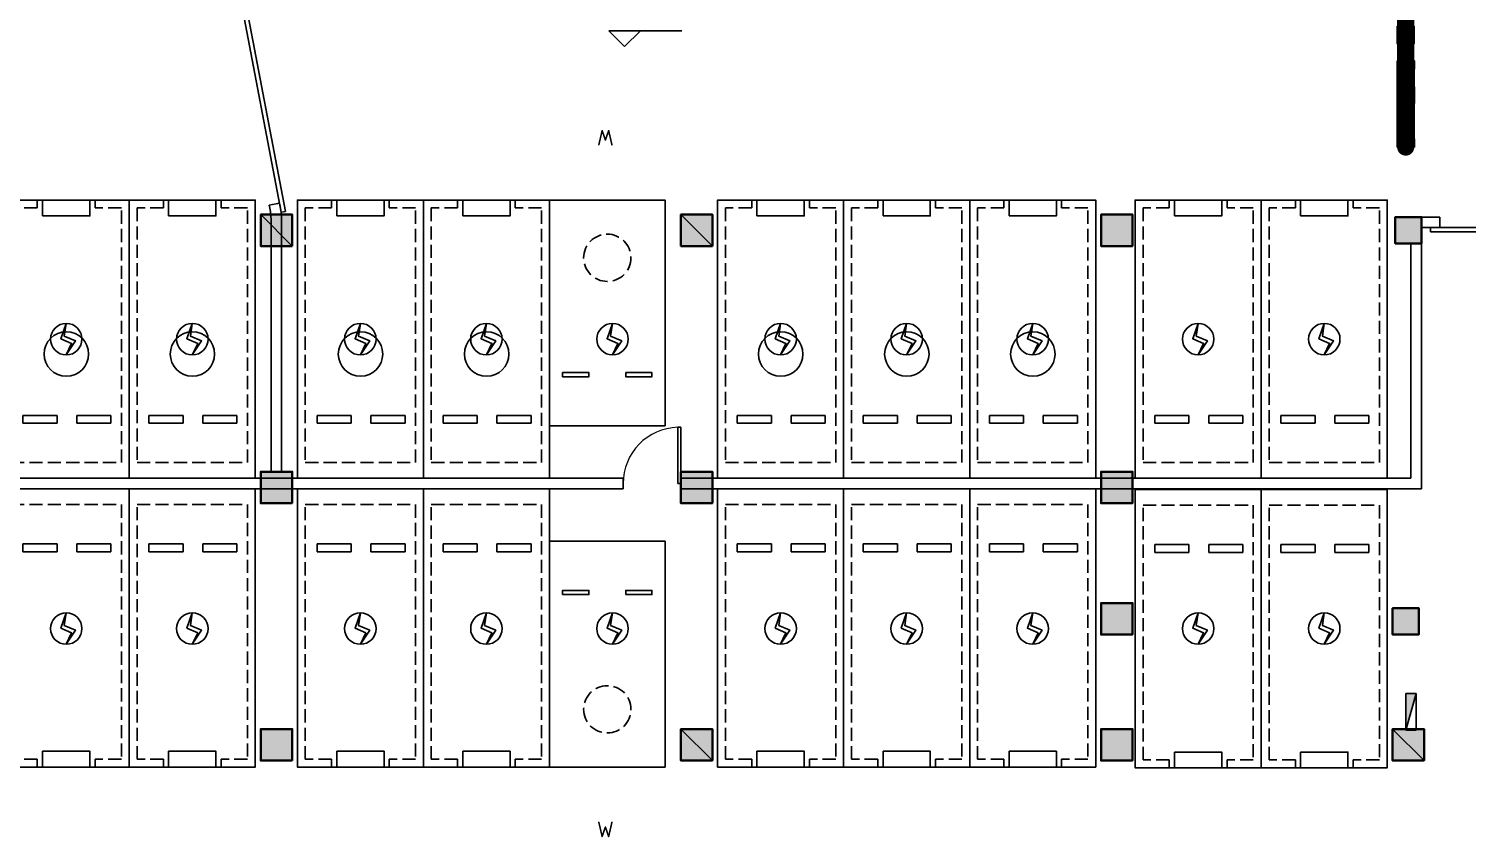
# Model space of a CAD drawing. Extents: x 512858 to 514372, y -232486 to -231710.
# Drawn here: x 512941.41 to 512968.79, y -232115.56 to -232100.16 of the extents above; entities that cross this region are included whole.
import ezdxf
from ezdxf.enums import TextEntityAlignment as Align

# ---------------------------------------------------------------- set-up
doc = ezdxf.new("R2010")
doc.units = 0
doc.header["$LTSCALE"] = 1000
for name, pattern in [('B1F_车位$0$__DASH', [0.35, 0.25, -0.1]), ('B1F_车位$0$DASH', [0.35, 0.25, -0.1]), ('DASH', [0.35, 0.25, -0.1]), ('新块$0$__DASH', [0.35, 0.25, -0.1]), ('新块$0$DASH', [0.35, 0.25, -0.1])]:
    doc.linetypes.add(name, pattern=pattern)
doc.layers.get('0').update_dxf_attribs({"color": 252})
for name, color, linetype in [('_0', 252, 'Continuous'), ('A-ANNO-HATC-PATT', 252, 'Continuous'), ('A-ANNO-LEVL', 252, 'Continuous'), ('A-COLU-CONC', 252, 'Continuous'), ('A-DOOR-FIRE', 252, 'Continuous'), ('A-WALL-BLOK', 252, 'Continuous'), ('AA-WALL', 252, 'Continuous'), ('AD-普通车位', 252, 'Continuous'), ('B1F_车位$0$A-PARK-W', 252, 'Continuous'), ('B1F_车位$0$AD-微型车位', 252, 'B1F_车位$0$DASH'), ('B1F_车位$0$P-减速带', 252, 'Continuous'), ('新块$0$A-PARK-D', 252, 'Continuous'), ('新块$0$AD-普通车位', 252, '新块$0$DASH')]:
    doc.layers.add(name, color=color, linetype=linetype)
for name, color, linetype, lineweight in [('P-FIRE-FH', 252, 'Continuous', 25), ('s-colu-cons', 252, 'Continuous', 35), ('S-COLU-HATC', 252, 'Continuous', 25)]:
    doc.layers.add(name, color=color, linetype=linetype, lineweight=lineweight)
doc.layers.add('数车位', color=252, linetype='Continuous', plot=False)
doc.styles.add('B1F_车位$0$CADReader_TextStyle', font='tssdeng.shx', dxfattribs={"height": 0.2, "bigfont": 'gbcbig.shx'})

# ---------------------------------------------------------------- blocks, each defined once
blk = doc.blocks.new('新块$0$A$C0EC85F9A')
at = {"layer": '新块$0$A-PARK-D'}
for p, q in [((1025, 1200), (375, 1200)), ((375, 1050), (375, 1200)), ((1025, 1050), (1025, 1200)), ((2050, 1200), (1400, 1200)), ((1400, 1050), (1400, 1200)), ((2050, 1050), (2050, 1200)), ((1025, 1050), (375, 1050)), ((2050, 1050), (1400, 1050))]:
    blk.add_line(p, q, dxfattribs=at)
for points in [[(2400, 0), (2400, 5300), (0, 5300), (0, 0)], [(750, 5000), (1650, 5000), (1650, 5300), (750, 5300)]]:
    blk.add_lwpolyline(points, close=True, dxfattribs=at)
at = {"layer": '新块$0$A-PARK-D', "linetype": '新块$0$__DASH'}
blk.add_lwpolyline([(650, 5300), (650, 5150), (150, 5150), (150, 300), (2250, 300), (2250, 5150), (1750, 5150), (1750, 5300)], dxfattribs=at)
blk = doc.blocks.new('新块$0$dfghgfhfghg')
at = {"layer": '新块$0$A-PARK-D', "extrusion": (-1.87256e-08, 1.87406e-20, 1), "rotation": 8.24447464e-08}
blk.add_blockref('新块$0$A$C0EC85F9A', (-1200, -2800, 0), dxfattribs=at)
blk = doc.blocks.new('A$C040F5B7D')
at = {"layer": '新块$0$AD-普通车位', "extrusion": (2.15467e-06, 6.25413e-07, -1), "zscale": -1}
blk.add_blockref('新块$0$dfghgfhfghg', (-1200, 2800, 0), dxfattribs=at)
blk = doc.blocks.new('CHEWEI')
at = {"layer": 'AD-普通车位', "extrusion": (0, 0, -1), "zscale": -1}
for p in [(-605183, 180398, 0), (-607583, 180398, 0), (-610783, 180398, 0), (-613183, 180398, 0), (-618783, 180398), (-621183, 180398), (-623583, 180398), (-626733, 180398, 0), (-629133, 180398, 0)]:
    blk.add_blockref('A$C040F5B7D', p, dxfattribs=at)
at = {"layer": 'AD-普通车位', "extrusion": (0, 0, -1), "xscale": -1, "zscale": -1, "rotation": 180}
for p in [(-605183, 180198, 0), (-607583, 180198, 0), (-610783, 180198), (-613183, 180198), (-618783, 180198, 0), (-621183, 180198, 0), (-623583, 180198, 0), (-626733, 180185, 0), (-629133, 180185, 0)]:
    blk.add_blockref('A$C040F5B7D', p, dxfattribs=at)
blk = doc.blocks.new('电动车')
at = {"layer": 'B1F_车位$0$A-PARK-W'}
for points in [[(625881, 295772), (625779, 295480), (625984, 295390), (625881, 295172)], [(625881, 295772), (625845, 295530), (626058, 295440), (625881, 295172)]]:
    blk.add_lwpolyline(points, dxfattribs=at)
blk.add_circle((625881, 295472), 300, dxfattribs=at)
blk = doc.blocks.new('B1F_车位$0$A$C7DEF2C06')
at = {"layer": 'B1F_车位$0$A-PARK-W', "ltscale": 1000}
for points in [[(-1100, 4300), (1100, 4300), (1100, 0), (-1100, 0)], [(-850, 1014), (-350, 1014), (-350, 934), (-850, 934)], [(350, 1014), (850, 1014), (850, 934), (350, 934)]]:
    blk.add_lwpolyline(points, close=True, dxfattribs=at)
at = {"layer": 'B1F_车位$0$A-PARK-W', "linetype": 'B1F_车位$0$__DASH'}
blk.add_circle((0, 3200), 450, dxfattribs=at)
at = {"layer": 'B1F_车位$0$A-PARK-W', "style": 'B1F_车位$0$CADReader_TextStyle'}
blk.add_text('W', height=300, rotation=180, dxfattribs=at).set_placement((123, 5727), align=Align.BOTTOM_LEFT)
blk = doc.blocks.new('B1F_车位$0$微型车停车位')
at = {"layer": 'B1F_车位$0$A-PARK-W', "ltscale": 1000, "extrusion": (2.15475e-06, 3.68434e-06, -1), "rotation": 179.999998871306}
blk.add_blockref('B1F_车位$0$A$C7DEF2C06', (0, 4300), dxfattribs=at)
blk = doc.blocks.new('$TwtSys$00000434')
for p, q in [((-0.5, 0.5), (-0.5, -0.5)), ((-0.5, -0.5), (0.5, 0.5)), ((0.5, 0.5), (-0.5, 0.5)), ((0.5, -0.5), (0.5, 0.5)), ((-0.5, -0.5), (0.5, -0.5))]:
    blk.add_line(p, q)
blk.add_solid([(0.5, -0.5), (0.5, 0.5), (-0.5, -0.5)])
blk = doc.blocks.new('A$C3CF8769D')
at = {"layer": 'P-FIRE-FH', "xscale": -700.0000000000001, "yscale": 200.0000000000001, "zscale": 700, "rotation": 270}
blk.add_blockref('$TwtSys$00000434', (99169, -46675), dxfattribs=at)
blk = doc.blocks.new('B1F_车位$0$减速垄')
at = {"layer": 'B1F_车位$0$P-减速带'}
for points in [[(180, 180), (181, -180, -1)], [(4149, 185), (4150, -176, 1)]]:
    blk.add_hatch(color=253, dxfattribs=at).paths.add_polyline_path(points)
at = {"layer": 'B1F_车位$0$P-减速带', "color": 253, "const_width": 0.224}
blk.add_lwpolyline([(181, -180, -1), (180, 180)], format="xyb", dxfattribs=at)
at = {"layer": 'B1F_车位$0$P-减速带', "color": 8}
for points in [[(181, -180), (541, -180), (541, 181), (180, 180)], [(902, -180), (1263, -179), (1263, 182), (902, 181)], [(1624, -179), (1985, -178), (1984, 182), (1624, 182)], [(2346, -178), (2706, -178), (2706, 183), (2345, 183)], [(3067, -177), (3428, -177), (3428, 184), (3067, 184)], [(3789, -176), (4150, -176), (4149, 185), (3788, 184)]]:
    blk.add_lwpolyline(points, close=True, dxfattribs=at)
at = {"layer": 'B1F_车位$0$P-减速带', "color": 253}
for points in [[(2706, -178), (3067, -177), (3067, 184), (2706, 183)], [(3428, -177), (3789, -176), (3788, 184), (3428, 184)]]:
    blk.add_lwpolyline(points, close=True, dxfattribs=at)
at = {"layer": 'B1F_车位$0$P-减速带', "color": 8}
for points in [[(180, 180), (541, 181), (181, -180), (541, -180)], [(902, 181), (1263, 182), (902, -180), (1263, -179)], [(1624, 182), (1984, 182), (1624, -179), (1985, -178)], [(2345, 183), (2706, 183), (2346, -178), (2706, -178)], [(3067, 184), (3428, 184), (3067, -177), (3428, -177)], [(3788, 184), (4149, 185), (3789, -176), (4150, -176)]]:
    blk.add_solid(points, dxfattribs=at)
at = {"layer": 'B1F_车位$0$P-减速带', "color": 253}
for points in [[(541, 181), (902, 181), (541, -180), (902, -180)], [(1263, 182), (1624, 182), (1263, -179), (1624, -179)], [(1984, 182), (2345, 183), (1985, -178), (2346, -178)], [(2706, 183), (3067, 184), (2706, -178), (3067, -177)], [(3428, 184), (3788, 184), (3428, -177), (3789, -176)]]:
    blk.add_solid(points, dxfattribs=at)
blk = doc.blocks.new('A$C5B776904')
at = {"layer": 'S-COLU-HATC'}
for points in [[(77969, -37900), (77969, -37300), (77369, -37300), (77369, -37900)], [(85969, -37900), (85969, -37300), (85369, -37300), (85369, -37900)], [(93969, -37900), (93969, -37300), (93369, -37300), (93369, -37900)], [(99469, -37350), (98969, -37350), (98969, -37850), (99469, -37850)], [(77969, -42800), (77969, -42200), (77369, -42200), (77369, -42800)], [(85969, -42800), (85969, -42200), (85369, -42200), (85369, -42800)], [(93969, -42800), (93969, -42200), (93369, -42200), (93369, -42800)], [(93969, -45300), (93969, -44700), (93369, -44700), (93369, -45300)], [(99419, -45300), (99419, -44800), (98919, -44800), (98919, -45300)], [(77969, -47700), (77969, -47100), (77369, -47100), (77369, -47700)], [(85969, -47700), (85969, -47100), (85369, -47100), (85369, -47700)], [(93969, -47700), (93969, -47100), (93369, -47100), (93369, -47700)], [(99519, -47100), (98919, -47100), (98919, -47700), (99519, -47700)]]:
    blk.add_hatch(color=256, dxfattribs=at).paths.add_polyline_path(points)
at = {"linetype": 'ByBlock'}
for p, q in [((77369, -37300), (77969, -37900)), ((85369, -37300), (85969, -37900)), ((85369, -47100), (85969, -47700)), ((98919, -47100), (99519, -47700))]:
    blk.add_line(p, q, dxfattribs=at)
at = {"layer": 's-colu-cons'}
for points in [[(77969, -37900), (77969, -37300), (77369, -37300), (77369, -37900)], [(85969, -37900), (85969, -37300), (85369, -37300), (85369, -37900)], [(93969, -37900), (93969, -37300), (93369, -37300), (93369, -37900)], [(99469, -37850), (99469, -37350), (98969, -37350), (98969, -37850)], [(77969, -42800), (77969, -42200), (77369, -42200), (77369, -42800)], [(85969, -42800), (85969, -42200), (85369, -42200), (85369, -42800)], [(93969, -42800), (93969, -42200), (93369, -42200), (93369, -42800)], [(93969, -45300), (93969, -44700), (93369, -44700), (93369, -45300)], [(99419, -45300), (99419, -44800), (98919, -44800), (98919, -45300)], [(77969, -47700), (77969, -47100), (77369, -47100), (77369, -47700)], [(85969, -47700), (85969, -47100), (85369, -47100), (85369, -47700)], [(93969, -47700), (93969, -47100), (93369, -47100), (93369, -47700)], [(99519, -47700), (99519, -47100), (98919, -47100), (98919, -47700)]]:
    blk.add_lwpolyline(points, close=True, dxfattribs=at)
blk = doc.blocks.new('$DorLib2D$00000126')
at = {"color": 0, "linetype": 'Continuous'}
for p, q in [((-0.532, 0.5), (-0.532, 0.9)), ((0.532, 0.9), (0.532, 0.5))]:
    blk.add_line(p, q, dxfattribs=at)
at = {"color": 0, "linetype": 'DASH'}
for p, q in [((-0.532, 0.9), (0.532, 0.9)), ((-0.532, 0.5), (0.532, 0.5))]:
    blk.add_line(p, q, dxfattribs=at)
blk = doc.blocks.new('$DorLib2D$00000001')
for p, q in [((0.45, 0.975), (0.5, 0.975)), ((0.45, 0), (0.45, 0.975)), ((0.5, 0), (0.5, 0.975)), ((0.5, 0), (0.45, 0))]:
    blk.add_line(p, q)
at = {"lineweight": 13}
blk.add_arc((0.475, 0), 0.975, 91.4693, 180, dxfattribs=at)
blk = doc.blocks.new('B-BZZ')
at = {"layer": 'A-ANNO-HATC-PATT'}
for points in [[(607874, -64028), (607874, -64628), (608474, -64628), (608474, -64028)], [(615874, -64028), (615874, -64628), (616474, -64628), (616474, -64028)], [(623874, -64028), (623874, -64628), (624474, -64628), (624474, -64028)], [(629474, -64078), (629474, -64578), (629974, -64578), (629974, -64078)], [(607874, -68928), (607874, -69528), (608474, -69528), (608474, -68928)], [(615874, -68928), (615874, -69528), (616474, -69528), (616474, -68928)], [(623874, -68928), (623874, -69528), (624474, -69528), (624474, -68928)], [(623874, -71428), (623874, -72028), (624474, -72028), (624474, -71428)], [(629424, -71528), (629424, -72028), (629924, -72028), (629924, -71528)], [(607874, -73828), (607874, -74428), (608474, -74428), (608474, -73828)], [(615874, -73828), (615874, -74428), (616474, -74428), (616474, -73828)], [(623874, -73828), (623874, -74428), (624474, -74428), (624474, -73828)], [(629424, -73828), (629424, -74428), (630024, -74428), (630024, -73828)]]:
    blk.add_hatch(color=256, dxfattribs=at).paths.add_polyline_path(points, flags=17)
at = {"layer": 'A-COLU-CONC'}
for points in [[(607874, -64628), (608474, -64628), (608474, -64028), (607874, -64028)], [(615874, -64628), (616474, -64628), (616474, -64028), (615874, -64028)], [(623874, -64628), (624474, -64628), (624474, -64028), (623874, -64028)], [(629474, -64578), (629974, -64578), (629974, -64078), (629474, -64078)], [(607874, -69528), (608474, -69528), (608474, -68928), (607874, -68928)], [(615874, -69528), (616474, -69528), (616474, -68928), (615874, -68928)], [(623874, -69528), (624474, -69528), (624474, -68928), (623874, -68928)], [(623874, -72028), (624474, -72028), (624474, -71428), (623874, -71428)], [(629424, -72028), (629924, -72028), (629924, -71528), (629424, -71528)], [(607874, -74428), (608474, -74428), (608474, -73828), (607874, -73828)], [(615874, -74428), (616474, -74428), (616474, -73828), (615874, -73828)], [(623874, -74428), (624474, -74428), (624474, -73828), (623874, -73828)], [(629424, -74428), (630024, -74428), (630024, -73828), (629424, -73828)]]:
    blk.add_lwpolyline(points, close=True, dxfattribs=at)

msp = doc.modelspace()

# ---------------------------------------------------------------- linework, layer by layer
at = {"layer": 'A-ANNO-LEVL', "color": 252}
for p, q in [((512952.751, -232100.499), (512952.451, -232100.199)), ((512952.451, -232100.199), (512953.841, -232100.199)), ((512952.751, -232100.499), (512953.051, -232100.199))]:
    msp.add_line(p, q, dxfattribs=at)
at = {"layer": 'A-WALL-BLOK', "color": 252}
for p, q in [((512945.996, -232103.578), (512945.985, -232103.521)), ((512946.192, -232103.541), (512946.181, -232103.483)), ((512946.021, -232108.599), (512946.021, -232103.84)), ((512946.221, -232108.599), (512946.221, -232103.84)), ((512967.921, -232103.749), (512968.271, -232103.749)), ((512967.921, -232103.749), (512967.921, -232103.949)), ((512967.921, -232103.949), (512968.271, -232103.949)), ((512967.721, -232104.249), (512967.721, -232108.724)), ((512967.921, -232104.249), (512967.721, -232104.249)), ((512967.921, -232104.249), (512967.921, -232108.924)), ((512932.333, -232108.724), (512952.721, -232108.724)), ((512946.021, -232108.599), (512946.221, -232108.599)), ((512953.821, -232108.724), (512967.721, -232108.724)), ((512932.333, -232108.924), (512952.721, -232108.924)), ((512953.821, -232108.924), (512967.921, -232108.924))]:
    msp.add_line(p, q, dxfattribs=at)
for points in [[(512945.985, -232103.521), (512946.181, -232103.483)], [(512968.271, -232103.749), (512968.271, -232103.949)], [(512952.721, -232108.724), (512952.721, -232108.924)], [(512953.821, -232108.724), (512953.821, -232108.924)]]:
    msp.add_lwpolyline(points, dxfattribs=at)
for radius in [1.6, 1.4]:
    msp.add_arc((512944.621, -232103.84), radius, 0, 10.7639, dxfattribs=at)
at = {"layer": '数车位', "color": 252}
for centre in [(512942.123, -232106.356, 0), (512944.523, -232106.356, 0), (512947.723, -232106.356, 0), (512950.123, -232106.356, 0), (512955.723, -232106.356, 0), (512958.123, -232106.356, 0), (512960.523, -232106.356, 0)]:
    msp.add_circle(centre, 0.423, dxfattribs=at)

# ---------------------------------------------------------------- block references
at = {"color": 252, "xscale": 0.001, "yscale": 0.001, "zscale": 0.001}
for name, p in [('CHEWEI', (512338.137, -232289.122)), ('电动车', (512316.239, -232401.545, 0)), ('电动车', (512318.639, -232401.545, 0)), ('电动车', (512321.839, -232401.545, 0)), ('电动车', (512324.239, -232401.545, 0)), ('电动车', (512326.639, -232401.545, 0)), ('电动车', (512329.839, -232401.545, 0)), ('电动车', (512332.239, -232401.545, 0)), ('电动车', (512334.639, -232401.545, 0)), ('电动车', (512337.789, -232401.545, 0)), ('电动车', (512340.189, -232401.545, 0)), ('电动车', (512316.239, -232407.057, 0)), ('电动车', (512318.639, -232407.057, 0)), ('电动车', (512321.839, -232407.057, 0)), ('电动车', (512324.239, -232407.057, 0)), ('电动车', (512326.639, -232407.057, 0)), ('电动车', (512329.839, -232407.057, 0)), ('电动车', (512332.239, -232407.057, 0)), ('电动车', (512334.639, -232407.057, 0)), ('电动车', (512337.789, -232407.057, 0)), ('电动车', (512340.189, -232407.057, 0))]:
    msp.add_blockref(name, p, dxfattribs=at)
at = {"layer": '_0', "color": 252, "xscale": 0.001, "yscale": 0.001, "zscale": 0.001}
for name, p in [('A$C5B776904', (512868.453, -232066.399)), ('A$C3CF8769D', (512868.552, -232066.499))]:
    msp.add_blockref(name, p, dxfattribs=at)
at = {"layer": 'A-DOOR-FIRE', "color": 252, "xscale": -5.499999999999999, "yscale": -0.2, "zscale": 0.2, "rotation": 100.7638988267172}
msp.add_blockref('$DorLib2D$00000126', (512945.57, -232100.8), dxfattribs=at)
at = {"layer": 'A-DOOR-FIRE', "color": 252, "zscale": 0.2}
for name, p, xscale, yscale in [('$DorLib2D$00000126', (512971.021, -232103.849), -5.5, -0.2), ('$DorLib2D$00000001', (512953.271, -232108.824), 1.1, 1.1)]:
    msp.add_blockref(name, p, dxfattribs=dict(at, xscale=xscale, yscale=yscale))
at = {"layer": 'AA-WALL', "color": 252, "xscale": 0.001, "yscale": 0.001, "zscale": 0.001}
msp.add_blockref('B-BZZ', (512337.947, -232039.671), dxfattribs=at)
at = {"layer": 'B1F_车位$0$AD-微型车位', "color": 252, "extrusion": (2.15475e-06, -3.68434e-06, -1), "xscale": 0.001, "yscale": 0.001, "zscale": 0.001, "rotation": 180}
msp.add_blockref('B1F_车位$0$微型车停车位', (-512952.421, -232103.423, 1.96), dxfattribs=at)
at = {"layer": 'B1F_车位$0$AD-微型车位', "color": 252, "extrusion": (2.15475e-06, 3.68434e-06, -1), "xscale": -0.001, "yscale": 0.001, "zscale": 0.001}
msp.add_blockref('B1F_车位$0$微型车停车位', (-512952.421, -232114.224, 0.25), dxfattribs=at)
at = {"layer": 'B1F_车位$0$P-减速带', "color": 252, "xscale": 0.0009107163936434, "yscale": 0.0009107163936434, "zscale": 0.0009107163936434, "rotation": 269.9363979256362}
msp.add_blockref('B1F_车位$0$减速垄', (512967.621, -232098.635), dxfattribs=at)

doc.saveas('drawing.dxf')
